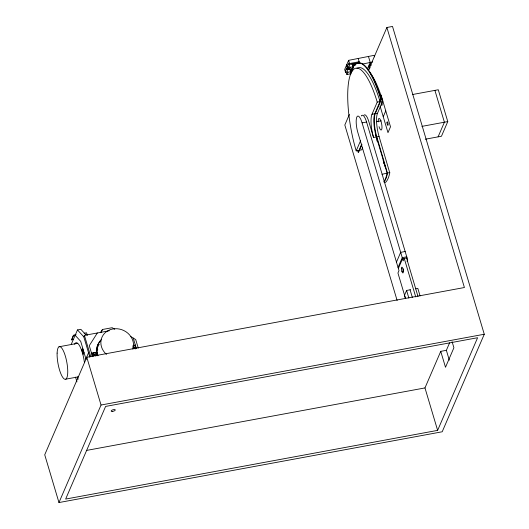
<?xml version="1.0" encoding="UTF-8"?>
<svg xmlns="http://www.w3.org/2000/svg" width="529" height="529" viewBox="0 0 529 529"><rect width="100%" height="100%" fill="white"/><g stroke="black" fill="none" stroke-linecap="round" stroke-linejoin="round"><path stroke-width="0.79" d="M382.011 174.325L387.135 173.076L376.377 137.011A17.794 4.774 79.5 0 1 374.79 113.775L380.887 99.631A64.062 17.186 79.5 0 0 350.621 74.602M387.135 173.076L387.069 173.393A59.314 15.916 79.5 0 1 383.875 181.718M354.45 65.715A64.062 17.186 79.5 0 1 377.937 89.275L378.526 90.909A64.062 17.186 79.5 0 1 381.336 99.551L375.24 113.689A17.794 4.774 79.5 0 0 376.827 136.925L387.519 173.314A59.314 15.916 79.5 0 1 384.325 181.632M369.374 71.739A59.314 15.916 79.5 0 1 382.745 101.085L377.488 113.272A17.794 4.774 79.5 0 0 379.075 136.508L389.767 172.897A59.314 15.916 79.5 0 1 385.747 182.214L384.127 182.611M76.11 334.745L73.412 335.241L71.633 339.882L73.657 339.506M71.633 339.882L73.564 335.406L75.587 335.029M71.263 344.319L77.472 329.937L80.844 329.316L86.108 335.049M89.857 357.161L83.794 336.821L84.422 335.36L109.344 330.757M82.742 348.221L81.902 350.172L83.165 354.417L84.012 352.466M85.91 358.834L88.541 352.744M386.891 27.488L464.409 287.525L86.802 357.26L44.727 454.788L58.97 502.55L442.198 431.776L484.273 334.249L392.511 26.45L386.891 27.488L368.303 70.582M114.76 329.25L112.155 327.709L102.487 329.488L100.761 332.675M58.97 502.55L101.039 405.022L86.802 357.26M374.506 56.867L374.056 55.353L348.618 60.346L344.683 69.464L345.635 72.645L346.059 71.673M347.586 67.137L347.269 67.864L348.876 67.573M346.495 65.265L347.447 68.453L347.024 69.425L349.431 68.982M348.181 66.747L347.758 67.719L346.812 64.538M349.57 63.526L349.147 64.505L358.768 62.726L359.191 61.748L349.57 63.526L348.618 60.346M346.912 74.536L347.877 72.294L346.614 68.049L345.642 70.291L346.912 74.536L349.927 73.981L350.892 71.732L350.039 68.869L350.304 70.767M349.034 69.61L350 67.368L348.737 63.123L347.771 65.365L349.034 69.61L352.049 69.054L353.022 66.813L352.169 63.943L351.99 64.359L355.64 63.685L355.819 63.268M350.648 72.724L351.196 71.455L350.535 69.226M352.777 67.798L353.319 66.528L352.658 64.3L354.906 63.89L354.357 65.153L352.863 65.431L355.032 65.1M372.714 61.986L370.24 62.442L367.609 68.539L368.058 70.053M349.385 114.429L344.822 125.016L397.127 300.479M359.012 150.348L356.202 150.864L360.533 140.826M379.075 136.508L373.573 137.527A17.794 4.774 79.5 0 1 371.98 114.29L377.237 102.104L380.047 101.581A59.314 15.916 79.5 0 0 357.829 67.917M361.704 144.106L358.173 152.299A64.062 17.186 79.5 0 1 357.637 150.481M361.935 144.523L358.622 152.213A64.062 17.186 79.5 0 1 358.265 151.01M362.636 147.697L361.71 149.846L359.462 150.262M383.241 116.724L385.767 110.872M438.091 136.852L444.4 122.225L434.911 90.38M412.435 94.532L438.283 89.758L447.772 121.597L441.464 136.231L425.25 139.226M396.479 262.093L400.684 252.34L405.181 251.506M398.046 267.403L402.265 257.649L362.081 122.854A11.863 3.181 79.5 0 0 356.81 117.114A11.863 3.181 79.5 0 0 357.875 132.607L398.992 270.59L397.94 273.024L405.439 298.184M398.357 268.468L402.569 258.714L407.059 257.881M407.066 261.465L407.694 260.003L366.577 122.02A11.863 3.181 79.5 0 0 361.829 115.487M410.603 289.707L406.589 290.447L404.487 295.327L405.386 298.356M437.628 430.375L477.601 337.727L105.608 406.424L65.642 499.072L437.628 430.375L424.972 387.922L440.75 351.349L446.37 350.31L449.604 342.805M97.349 332.972L89.275 345.662L92.542 356.625M100.662 332.357L102.487 329.488M362.398 64.115L370.24 62.442M352.988 65.854L354.853 65.517M350 67.368L353.022 66.813M347.447 68.453L349.047 68.155M351.831 68.539L353.438 68.241M349.861 69.286L351.322 69.015M350.734 70.357L352.235 70.079M350.714 70.43L352.903 70.026M350.066 70.932L351.997 70.575M347.877 72.294L352.049 71.461M382.745 101.085L380.496 101.502A59.314 15.916 79.5 0 0 379.987 99.809M371.98 114.29L377.488 113.272M362.081 122.854L366.577 122.02M376.377 121.716L381.23 120.824M421.924 126.371L447.772 121.597M387.585 172.996L389.833 172.58M406.761 256.816L402.252 257.649L403.197 260.837L404.249 258.397L415.734 296.921M401.868 271.278L403.554 270.967M84.164 333.257L86.571 332.807L87.331 335.36M59.023 346.773L77.214 343.414M415.417 288.821L417.824 288.371L420.086 295.956M96.212 350.092L97.799 349.795M91.491 353.088L95.98 352.261L97.038 355.799M133.07 345.411L135.318 344.994M65.814 379.161L78.464 376.827M101.039 405.022L484.273 334.249M86.287 450.47L424.972 387.922M130.511 336.464L135.708 339.545L138.261 348.108M77.472 329.937L83.794 336.821M75.158 335.3L80.686 341.324L86.101 359.475M381.019 94.949L390.508 126.788L387.988 132.64L380.073 106.111M368.435 56.391L371.14 65.47M452.103 341.701L453.908 347.765L445.497 367.271L440.75 351.349M369.189 64.882L370.088 67.91M368.66 66.099L369.566 69.134M446.37 350.31L449.306 360.163M358.239 58.567L359.594 63.103M358.569 62.052L358.993 63.467M375.755 135.219L377.752 141.904M383.115 159.95L385.343 167.382M373.573 137.527L368.825 121.604A11.863 3.181 79.5 0 0 364.078 115.077M406.523 257.973L418.009 296.498M410.074 289.806L412.329 297.384M406.589 290.447L408.851 298.032M133.262 338.097L136.37 348.532M84.422 335.36L90.757 356.606M77.432 376.932L78.127 379.273M75.535 377.137L76.943 381.872M97.468 354.404L96.86 351.606A16.611 14.852 23.3 0 1 99.194 344.273M97.098 353.557L97.263 354.886M378.215 121.862A5.931 1.594 79.5 0 1 380.291 119.594A5.931 1.594 79.5 0 1 381.885 128.785A5.931 1.594 79.5 0 1 379.042 126.656M381.687 102.236A1.779 0.476 79.5 0 1 382.103 105.132A1.779 0.476 79.5 0 1 381.158 103.75M403.363 270.24A2.969 0.793 79.5 0 1 403.144 268.732M361.466 115.963A11.863 3.181 79.5 0 1 361.638 115.699M356.896 68.446A59.314 15.916 79.5 0 1 357.359 68.148M356.202 150.864A59.314 15.916 79.5 0 1 350.899 73.412A59.314 15.916 79.5 0 1 377.237 102.104M376.41 138.029A3.558 0.952 79.5 0 1 376.655 138.863M376.926 140.225A3.558 0.952 79.5 0 1 377.025 141.117M383.723 162.8A3.558 0.952 79.5 0 1 384.133 163.911M384.358 164.784A3.558 0.952 79.5 0 1 384.523 165.696M92.846 356.156A3.478 3.114 23.3 0 1 93.878 354.013M89.474 356.85A4.153 3.71 23.3 0 1 89.494 355.865M106.468 354.417A16.611 14.852 23.3 0 1 103.439 334.652A16.611 14.852 23.3 0 1 123.938 330.599A16.611 14.852 23.3 0 1 132.911 349.18M133.163 347.355A2.374 2.123 23.3 0 1 135.021 348.796M92.185 354.529A2.374 2.123 23.3 0 1 93.256 354.099M93.864 354.106A2.374 2.123 23.3 0 1 95.478 354.933M92.476 354.734A2.374 2.123 23.3 0 1 95.617 355.911M132.759 346.826A2.374 2.123 23.3 0 1 133.963 347.05M134.921 347.798A2.374 2.123 23.3 0 1 135.232 348.307M98.063 355.766A17.437 15.592 23.3 0 1 101.35 339.539M96.523 348.485A17.437 15.592 23.3 0 1 96.747 347.546M97.038 346.627A17.437 15.592 23.3 0 1 100.722 341M132.865 347.05A2.136 1.911 23.3 0 1 135.16 348.961M133.136 345.622A2.136 1.911 23.3 0 1 135.616 348.472M91.821 355.316A2.136 1.911 23.3 0 1 95.762 355.885M93.183 356.315A2.136 1.911 23.3 0 1 92.568 353.663A2.136 1.911 23.3 0 1 95.339 353.154A2.136 1.911 23.3 0 1 96.285 355.739M92.244 356.196A3.796 3.392 23.3 0 1 93.408 354.847M74.622 344.253A17.437 4.682 79.5 0 1 79.826 346.211A17.437 4.682 79.5 0 1 84.442 362.676M112.174 411.436A2.136 0.767 -16.6 0 0 115.282 409.968A2.136 0.767 -16.6 0 0 112.214 410.054A2.136 0.767 -16.6 0 0 112.174 411.436M387.003 122.688A1.779 0.476 79.5 0 0 387.863 125.347A1.779 0.476 79.5 0 0 387.856 122.748A1.779 0.476 79.5 0 0 387.003 122.688M401.445 268.368A2.969 0.793 79.5 0 0 402.814 272.964A2.969 0.793 79.5 0 0 402.919 268.838A2.969 0.793 79.5 0 0 401.445 268.368M57.119 353.114A16.611 4.457 79.5 0 0 64.637 379.194A16.611 4.457 79.5 0 0 65.497 356.592A16.611 4.457 79.5 0 0 57.119 353.114M82.273 350.105A2.136 0.575 79.5 0 0 83.258 353.412A2.136 0.575 79.5 0 0 83.337 350.443A2.136 0.575 79.5 0 0 82.273 350.105"/></g></svg>
